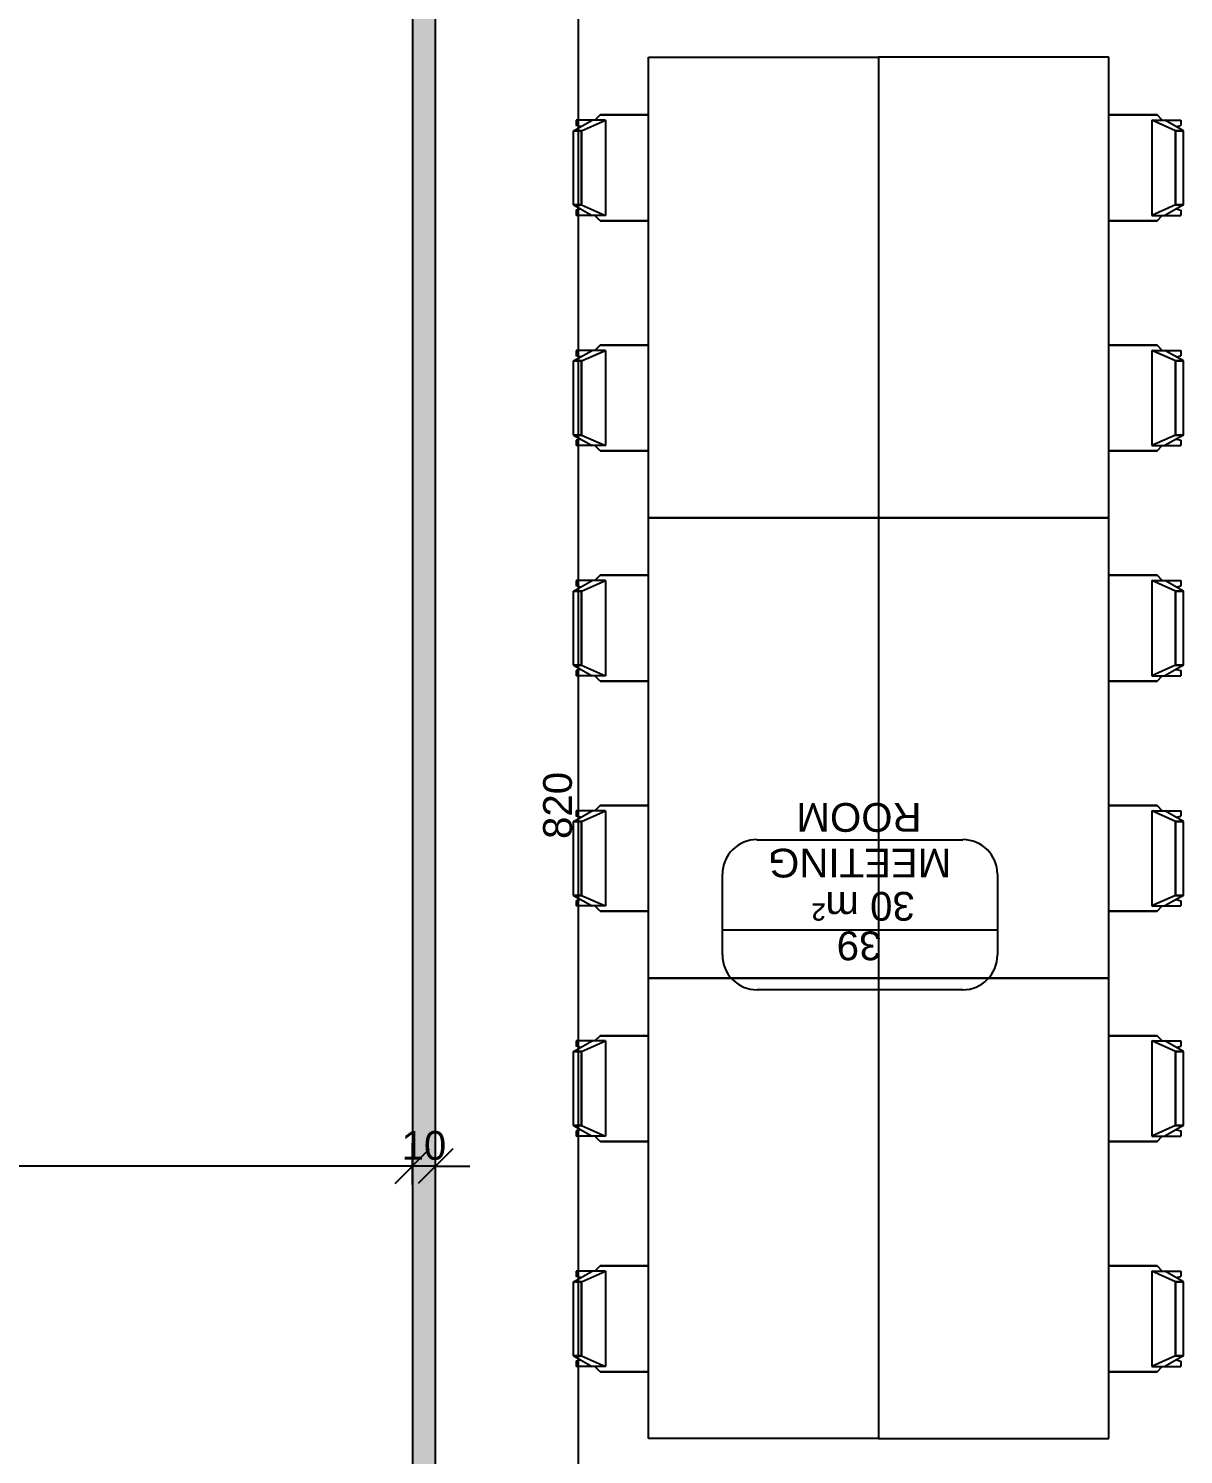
# Model space of a CAD drawing. Extents: x -5566 to 5867, y -120 to 4683.
# Drawn here: x -2534 to -2033, y 1939 to 2558 of the extents above; entities that cross this region are included whole.
import ezdxf

# ---------------------------------------------------------------- set-up
doc = ezdxf.new("R2010")
doc.units = 0
doc.layers.get('0').update_dxf_attribs({"linetype": 'CONTINUOUS'})
doc.layers.get('DEFPOINTS').update_dxf_attribs({"linetype": 'CONTINUOUS'})
for name, color, linetype in [('A-ANNO-DIMS', 211, 'CONTINUOUS'), ('A-AREA-IDEN', 2, 'CONTINUOUS'), ('A-WALL-PATT', 111, 'CONTINUOUS'), ('G-IMPT', 8, 'CONTINUOUS'), ('I-FURN', 30, 'CONTINUOUS'), ('I-WALL', 2, 'CONTINUOUS')]:
    doc.layers.add(name, color=color, linetype=linetype)
doc.styles.add('ARIAL', font='arial.ttf', dxfattribs={"height": 12.5})
doc.dimstyles.new('100_200_2_5MM_ARIAL_CM', dxfattribs={"dimscale": 30.48, "dimtxt": 12.753242, "dimasz": 0.492126, "dimexe": 0.328084, "dimexo": 0.0625, "dimgap": 0.082021, "dimtad": 1, "dimdec": 0, "dimzin": 0, "dimtxsty": 'ARIAL', "dimblk1": 'OBLIQUE', "dimblk2": 'OBLIQUE', "dimsah": 1, "dimcen": 0.09, "dimdle": 0.328084, "dimazin": 3, "dimtfac": 1, "dimtdec": 4, "dimtix": 1, "dimtmove": 0, "dimatfit": 3, "dimtvp": 1, "dimtolj": 1, "dimtzin": 0})

# ---------------------------------------------------------------- blocks, each defined once
blk = doc.blocks.new('AR_FUR_TABLE_REC_-_L200XW1')
at = {"layer": 'I-FURN'}
for p, q in [((100, 50), (-100, 50)), ((-100, 50), (-100, -50)), ((100, -50), (100, 50)), ((-100, -50), (100, -50))]:
    blk.add_line(p, q, dxfattribs=at)
blk = doc.blocks.new('AR_FUR_TABLE_REC_-_L200XW0')
at = {"layer": 'I-FURN'}
for p, q in [((-100, 50), (100, 50)), ((-100, -50), (-100, 50)), ((100, 50), (100, -50)), ((100, -50), (-100, -50))]:
    blk.add_line(p, q, dxfattribs=at)
blk = doc.blocks.new('AR_FUR_CHAIR_ARMLESS_-_12Z')
at = {"layer": 'G-IMPT'}
for p, q in [((-57.45, 16.09), (-49.41, 20.68)), ((-57.45, 16.09), (-49.41, 20.68)), ((-56.3, 20.68), (-56.3, 18.38)), ((-49.41, 20.68), (-56.3, 20.68)), ((-54.01, 16.09), (-43.66, 20.68)), ((-54.01, 16.09), (-43.66, 20.68)), ((-43.66, 20.68), (-49.41, 20.68)), ((-48.26, 20.68), (-45.96, 22.98)), ((-45.96, 22.98), (-48.26, 20.68)), ((-45.96, 22.98), (-25, 22.98)), ((-25, 22.98), (-45.96, 22.98)), ((-43.66, 20.68), (-43.66, -20.68)), ((-57.45, -16.09), (-57.45, 16.09)), ((-57.45, 16.09), (-54.01, 16.09)), ((-57.45, -16.09), (-57.45, 16.09)), ((-54.01, 16.09), (-57.45, 16.09)), ((-54.3, 17.89), (-56.3, 18.38)), ((-54.01, -16.09), (-54.01, 16.09)), ((-54.01, 16.09), (-54.01, -16.09)), ((-57.45, -16.09), (-54.01, -16.09)), ((-57.45, -16.09), (-49.41, -20.68)), ((-54.01, -16.09), (-57.45, -16.09)), ((-57.45, -16.09), (-49.41, -20.68)), ((-54.3, -17.89), (-56.3, -18.38)), ((-56.3, -18.38), (-56.3, -20.68)), ((-54.01, -16.09), (-43.66, -20.68)), ((-54.01, -16.09), (-43.66, -20.68)), ((-49.41, -20.68), (-56.3, -20.68)), ((-43.66, -20.68), (-49.41, -20.68)), ((-45.96, -22.98), (-48.26, -20.68)), ((-45.96, -22.98), (-48.26, -20.68)), ((-45.96, -22.98), (-25, -22.98)), ((-25, -22.98), (-45.96, -22.98))]:
    blk.add_line(p, q, dxfattribs=at)
blk = doc.blocks.new('AR_FUR_CHAIR_ARMLESS_-_AR_')
blk.add_blockref('AR_FUR_CHAIR_ARMLESS_-_12Z', (0, 0))
blk = doc.blocks.new('AR_FUR_CHAIR_ARMLESS_-_AR0')
at = {"extrusion": (0, 0, -1), "zscale": -1, "rotation": 180}
blk.add_blockref('AR_FUR_CHAIR_ARMLESS_-_12Z', (0, 0), dxfattribs=at)
blk = doc.blocks.new('_OBLIQUE')
at = {"color": 0, "linetype": 'BYBLOCK'}
blk.add_line((-0.5, -0.5), (0.5, 0.5), dxfattribs=at)
blk = doc.blocks.new('DIMBLOCK7-LEVEL__9_00')
at = {"layer": 'A-ANNO-DIMS', "color": 0}
for p, q in [((-2295.48, 2640.49), (-2295.48, 1800.49)), ((-2287.39, 2630.49), (-2305.48, 2630.49)), ((-2287.39, 1810.49), (-2305.48, 1810.49))]:
    blk.add_line(p, q, dxfattribs=at)
at = {"layer": 'DEFPOINTS', "color": 0}
for p in [(-2285.48, 2630.49), (-2295.48, 1810.49), (-2285.48, 1810.49)]:
    blk.add_point(p, dxfattribs=at)
at = {"layer": 'A-ANNO-DIMS', "color": 0, "xscale": 15, "yscale": 15, "zscale": 15}
for p, rotation in [((-2295.48, 2630.49), 90), ((-2295.48, 1810.49), 270)]:
    blk.add_blockref('_OBLIQUE', p, dxfattribs=dict(at, rotation=rotation))
at = {"layer": 'A-ANNO-DIMS', "color": 0, "insert": (-2304.37, 2220.49), "char_height": 12.5, "width": 34.6103, "attachment_point": 5, "rotation": 90, "style": 'ARIAL'}
blk.add_mtext('\\A1;820', dxfattribs=at)
blk = doc.blocks.new('AR_TAG_ROOM_-_ROOM_NUMBER_')
at = {"layer": 'A-AREA-IDEN'}
for p, q in [((-0.893, 0.519), (0.893, 0.519)), ((-1.195, 0), (-1.195, 0.217)), ((1.195, 0.217), (1.195, 0)), ((-1.195, -0.485), (-1.195, 0)), ((-1.195, 0), (1.195, 0)), ((1.195, 0), (1.195, -0.485)), ((0.895, -0.784), (-0.895, -0.784))]:
    blk.add_line(p, q, dxfattribs=at)
for centre, radius, start, end in [((-0.893, 0.217), 0.302, 90, 180), ((0.893, 0.217), 0.302, 0, 90), ((-0.895, -0.485), 0.3, 180, 270), ((0.895, -0.485), 0.3, 270, 0)]:
    blk.add_arc(centre, radius, start, end, dxfattribs=at)
blk = doc.blocks.new('DIMBLOCK26-LEVEL__9_00')
at = {"layer": 'A-ANNO-DIMS', "color": 0}
for p, q in [((-2367.5, 2055.73), (-2367.5, 2073.82)), ((-2357.5, 2055.73), (-2357.5, 2073.82)), ((-2367.5, 2063.82), (-2382.5, 2063.82)), ((-2357.5, 2063.82), (-2367.5, 2063.82)), ((-2357.5, 2063.82), (-2342.5, 2063.82))]:
    blk.add_line(p, q, dxfattribs=at)
at = {"layer": 'DEFPOINTS', "color": 0}
for p in [(-2367.5, 2063.82), (-2367.5, 2053.82), (-2357.5, 2053.82)]:
    blk.add_point(p, dxfattribs=at)
at = {"layer": 'A-ANNO-DIMS', "color": 0, "xscale": 15, "yscale": 15, "zscale": 15}
blk.add_blockref('_OBLIQUE', (-2367.5, 2063.82), dxfattribs=at)
at = {"layer": 'A-ANNO-DIMS', "color": 0, "xscale": 15, "yscale": 15, "zscale": 15, "rotation": 180}
blk.add_blockref('_OBLIQUE', (-2357.5, 2063.82), dxfattribs=at)
at = {"layer": 'A-ANNO-DIMS', "color": 0, "insert": (-2362.5, 2072.71), "char_height": 12.5, "width": 23.0736, "attachment_point": 5, "style": 'ARIAL'}
blk.add_mtext('\\A1;10', dxfattribs=at)
blk = doc.blocks.new('DIMBLOCK27-LEVEL__9_00')
at = {"layer": 'A-ANNO-DIMS', "color": 0}
for p, q in [((-3117.5, 2055.73), (-3117.5, 2073.82)), ((-2367.5, 2055.73), (-2367.5, 2073.82)), ((-2357.5, 2063.82), (-3127.5, 2063.82))]:
    blk.add_line(p, q, dxfattribs=at)
at = {"layer": 'DEFPOINTS', "color": 0}
for p in [(-3117.5, 2063.82), (-3117.5, 2053.82), (-2367.5, 2053.82)]:
    blk.add_point(p, dxfattribs=at)
at = {"layer": 'A-ANNO-DIMS', "color": 0, "xscale": 15, "yscale": 15, "zscale": 15, "rotation": 180}
blk.add_blockref('_OBLIQUE', (-3117.5, 2063.82), dxfattribs=at)
at = {"layer": 'A-ANNO-DIMS', "color": 0, "xscale": 15, "yscale": 15, "zscale": 15}
blk.add_blockref('_OBLIQUE', (-2367.5, 2063.82), dxfattribs=at)
at = {"layer": 'A-ANNO-DIMS', "color": 0, "insert": (-2742.5, 2072.71), "char_height": 12.5, "width": 34.6103, "attachment_point": 5, "style": 'ARIAL'}
blk.add_mtext('\\A1;750', dxfattribs=at)

msp = doc.modelspace()

# ---------------------------------------------------------------- hatches: boundary and pattern name
at = {"layer": 'A-WALL-PATT'}
h = msp.add_hatch(color=256, dxfattribs=at)
h.paths.add_polyline_path([(-2367.5, 2828.83), (-2367.5, 1930.49), (-2357.5, 1930.49), (-2357.5, 3035.49), (-2367.5, 3035.49)], flags=0)
h.paths.add_polyline_path([(-2367.5, 1800.49), (-2357.5, 1800.49), (-2357.5, 1830.49), (-2367.5, 1830.49), (-2367.5, 1810.49)], flags=0)
h.paths.add_polyline_path([(-2367.5, 3529.48), (-2367.5, 3335.49), (-2357.5, 3335.49), (-2357.5, 3730.49), (-2367.5, 3730.49)], flags=0)
h.paths.add_polyline_path([(-2367.5, 3235.49), (-2367.5, 3135.49), (-2357.5, 3135.49), (-2357.5, 3235.49)], flags=0)

# ---------------------------------------------------------------- linework, layer by layer
at = {"layer": 'I-WALL'}
for p, q in [((-2367.5, 3035.49), (-2367.5, 1930.49)), ((-2357.5, 1930.49), (-2357.5, 2630.49))]:
    msp.add_line(p, q, dxfattribs=at)

# ---------------------------------------------------------------- block references
at = {"layer": 'A-AREA-IDEN', "xscale": 49.99999999999998, "yscale": 49.99999999999998, "zscale": 49.99999999999998, "rotation": 180}
msp.add_blockref('AR_TAG_ROOM_-_ROOM_NUMBER_', (-2173.09, 2166.37), dxfattribs=at)
at = {"layer": 'I-FURN'}
for name, p, rotation in [('AR_FUR_TABLE_REC_-_L200XW0', (-2215, 2445.49), 270), ('AR_FUR_TABLE_REC_-_L200XW1', (-2115, 2445.49), 270), ('AR_FUR_CHAIR_ARMLESS_-_AR0', (-2090, 2497.49), 180.0000000000011), ('AR_FUR_CHAIR_ARMLESS_-_AR0', (-2090, 2397.49), 180.0000000000011), ('AR_FUR_TABLE_REC_-_L200XW0', (-2215, 2245.49), 270), ('AR_FUR_TABLE_REC_-_L200XW1', (-2115, 2245.49), 270), ('AR_FUR_CHAIR_ARMLESS_-_AR0', (-2090, 2297.49), 180.0000000000011), ('AR_FUR_CHAIR_ARMLESS_-_AR0', (-2090, 2197.49), 180.0000000000011), ('AR_FUR_TABLE_REC_-_L200XW0', (-2215, 2045.49), 270), ('AR_FUR_TABLE_REC_-_L200XW1', (-2115, 2045.49), 270), ('AR_FUR_CHAIR_ARMLESS_-_AR0', (-2090, 2097.49), 180.0000000000011), ('AR_FUR_CHAIR_ARMLESS_-_AR0', (-2090, 1997.49), 180.0000000000011)]:
    msp.add_blockref(name, p, dxfattribs=dict(at, rotation=rotation))
for p in [(-2240, 2497.49), (-2240, 2397.49), (-2240, 2297.49), (-2240, 2197.49), (-2240, 2097.49), (-2240, 1997.49)]:
    msp.add_blockref('AR_FUR_CHAIR_ARMLESS_-_AR_', p, dxfattribs=at)

# ---------------------------------------------------------------- texts
at = {"layer": 'A-AREA-IDEN', "char_height": 12.5, "attachment_point": 1, "rotation": 180, "style": 'ARIAL'}
for s, insert, width in [('ROOM', (-2146.34, 2209.04), 65.3375), ('MEETING', (-2133.44, 2189.2), 96.2025), ('30 m²', (-2149.26, 2170.43), 54.5147), ('39', (-2163.72, 2153.24), 23.2489)]:
    msp.add_mtext(s, dxfattribs=dict(at, insert=insert, width=width))

# ---------------------------------------------------------------- dimensions: what is measured, and where the dimension line sits
at = {"layer": 'A-ANNO-DIMS'}
dim = msp.add_linear_dim(base=(-2295.48, 1810.49), p1=(-2285.48, 2630.49), p2=(-2285.48, 1810.49), angle=270, dimstyle='100_200_2_5MM_ARIAL_CM', override={"dimpost": '<>', "dimfxl": 820}, dxfattribs=at)
dim.commit()
dim.dimension.update_dxf_attribs({"geometry": 'DIMBLOCK7-LEVEL__9_00', "text_midpoint": (-2304.37, 2220.49)})
for base, p1, p2, override, picture, middle in [((-3117.5, 2063.82), (-2367.5, 2053.82), (-3117.5, 2053.82), {"dimpost": '<>', "dimfxl": 750}, 'DIMBLOCK27-LEVEL__9_00', (-2742.5, 2072.71)), ((-2367.5, 2063.82), (-2357.5, 2053.82), (-2367.5, 2053.82), {"dimpost": '<>', "dimfxl": 10}, 'DIMBLOCK26-LEVEL__9_00', (-2362.5, 2072.71))]:
    dim = msp.add_linear_dim(base=base, p1=p1, p2=p2, dimstyle='100_200_2_5MM_ARIAL_CM', override=override, dxfattribs=at)
    dim.commit()
    dim.dimension.update_dxf_attribs({"geometry": picture, "text_midpoint": middle})

doc.saveas('drawing.dxf')
